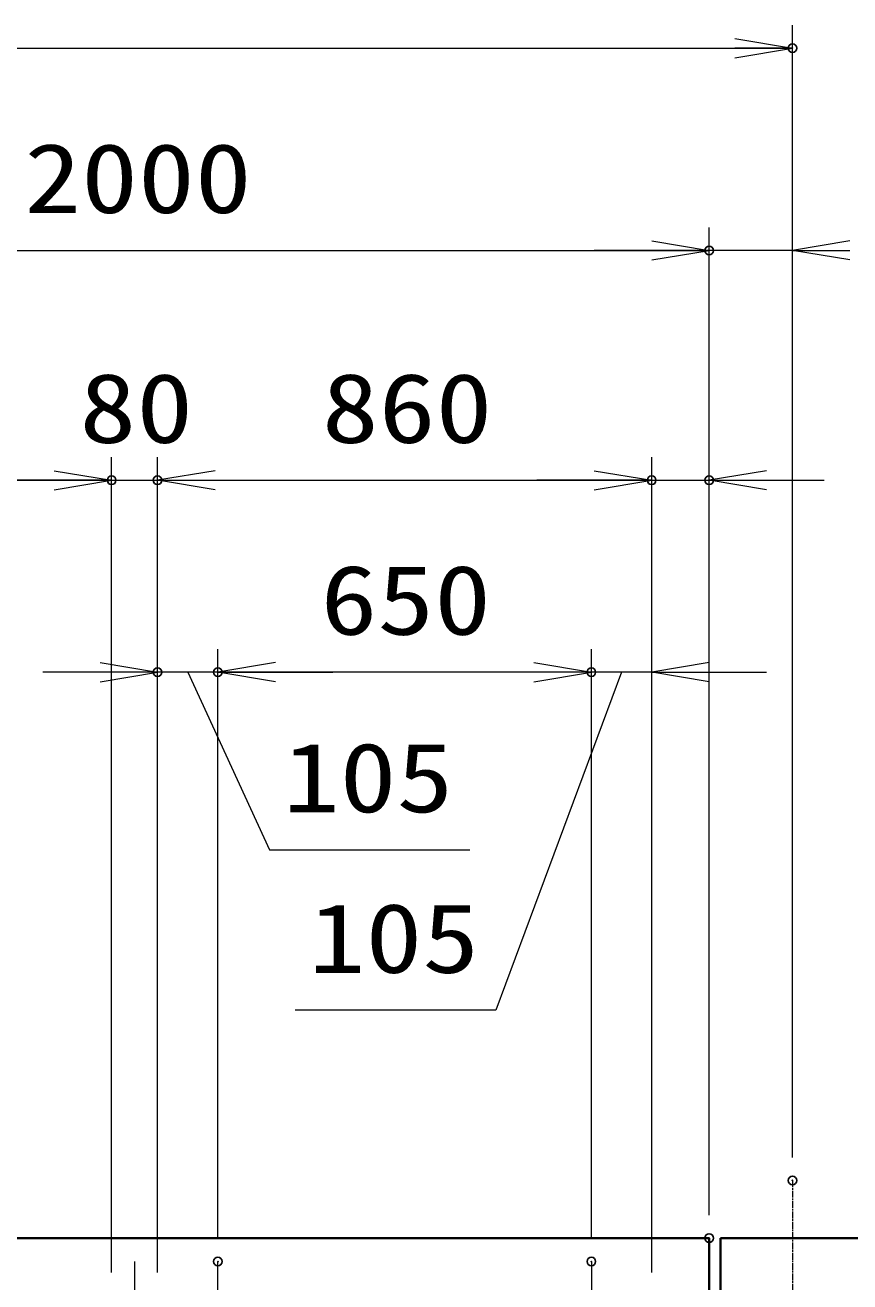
# Model space of a CAD drawing. Units: millimetres at full size. Extents: x -11880 to 11880, y -8400 to 8400.
# Drawn here: x 2555 to 3991, y 579 to 2766 of the extents above; entities that cross this region are included whole.
import ezdxf
from ezdxf.enums import TextEntityAlignment as Align

# ---------------------------------------------------------------- set-up
doc = ezdxf.new("R2010")
doc.units = ezdxf.units.MM
doc.header["$LTSCALE"] = 30
doc.header["$PDMODE"] = 32
doc.header["$PDSIZE"] = 15
doc.linetypes.add('USER2', pattern=[18, 12, -1.5, 3, -1.5])
for name, color, linetype, lineweight in [('0-1_外形線', 7, 'Continuous', 35), ('0-2_0', 7, 'Continuous', 18), ('0-3_寸法線', 4, 'Continuous', 18), ('0-5_細線', 2, 'Continuous', 35), ('0-7_軸線', 200, 'USER2', 15)]:
    doc.layers.add(name, color=color, linetype=linetype, lineweight=lineweight)
doc.layers.add('0-4_Defpoints', color=7, linetype='Continuous')
doc.styles.add('ＭＳ ゴシック', font='')
doc.styles.get('ＭＳ ゴシック').set_extended_font_data('MS Gothic')

# ---------------------------------------------------------------- blocks, each defined once
blk = doc.blocks.new('_Open')
at = {"layer": '0-2_0', "color": 4}
blk.add_line((-30, 5), (0, 0), dxfattribs=at)
blk.add_lwpolyline([(-30, -5), (0, 0), (-30, 0)], dxfattribs=at)
blk = doc.blocks.new('A$C71ED2D51')
at = {"layer": '0-1_外形線'}
for p, q in [((-3750, 36000), (3750, 36000)), ((-4950, 33000), (-4170, 33000)), ((-4950, 29400), (-4950, 33000)), ((-4170, 33000), (-4170, 29400)), ((-3750, 32700), (-4170, 32700)), ((-4170, 29700), (-3750, 29700)), ((-4170, 29400), (-4950, 29400)), ((-6000, 9300), (-6000, 7350)), ((-3750, 9600), (-5700, 9600)), ((-5700, 7050), (-3750, 7050)), ((3750, 750), (-3750, 750)), ((-2097, 570), (-2097, 750)), ((2097, 570), (2097, 750))]:
    blk.add_line(p, q, dxfattribs=at)
for points in [[(-3750, 36000), (3750, 36000), (3750, 750), (-3750, 750)], [(-3750, 570), (3750, 570), (3750, 0), (-3750, 0)]]:
    blk.add_lwpolyline(points, close=True, dxfattribs=at)
for centre, start, end in [((-5700, 9300), 90, 180), ((-5700, 7350), 180, 270)]:
    blk.add_arc(centre, 300, start, end, dxfattribs=at)
at = {"layer": '0-5_細線'}
for p, q in [((3750, 29310), (-3750, 29310)), ((3750, 28950), (-3750, 28950))]:
    blk.add_line(p, q, dxfattribs=at)
blk.add_circle((-5250, 8700), 240, dxfattribs=at)
at = {"layer": '0-7_軸線'}
blk.add_line((0, 39009), (0, -27189), dxfattribs=at)

msp = doc.modelspace()

# ---------------------------------------------------------------- linework, layer by layer
at = {"layer": '0-1_外形線'}
msp.add_line((3745.54, 655.42), (3745.54, 555.42), dxfattribs=at)
msp.add_lwpolyline([(3745.54, 655.42), (1745.54, 655.42), (1745.54, 87.92)], dxfattribs=at)
at = {"layer": '0-3_寸法線'}
for p, q in [((3890.54, 795.72), (3890.54, 2766)), ((-414.46, 2726), (3890.54, 2726)), ((3745.54, 695.42), (3745.54, 2413.99)), ((3745.54, 695.42), (3745.54, 2413.99)), ((3890.54, 795.72), (3890.54, 2413.99)), ((1745.54, 2373.99), (3745.54, 2373.99)), ((3645.54, 2373.99), (3545.54, 2373.99)), ((3890.54, 2373.99), (3745.54, 2373.99)), ((2705.54, 595.42), (2705.54, 2013.99)), ((2705.54, 595.42), (2705.54, 2013.99)), ((2785.54, 595.42), (2785.54, 2013.99)), ((2785.54, 595.42), (2785.54, 2013.99)), ((3645.54, 595.42), (3645.54, 2013.99)), ((3645.54, 595.42), (3645.54, 2013.99)), ((3745.54, 695.42), (3745.54, 2013.99)), ((1845.54, 1973.99), (2705.54, 1973.99)), ((2605.54, 1973.99), (2505.54, 1973.99)), ((2705.54, 1973.99), (2785.54, 1973.99)), ((2785.54, 1973.99), (3645.54, 1973.99)), ((2885.54, 1973.99), (2985.54, 1973.99)), ((3545.54, 1973.99), (3445.54, 1973.99)), ((3645.54, 1973.99), (3745.54, 1973.99)), ((3845.54, 1973.99), (3945.54, 1973.99)), ((2785.54, 595.42), (2785.54, 1680.17)), ((2890.54, 654.42), (2890.54, 1680.17)), ((2890.54, 654.42), (2890.54, 1680.17)), ((3540.54, 654.42), (3540.54, 1680.17)), ((3540.54, 654.42), (3540.54, 1680.17)), ((3645.54, 595.42), (3645.54, 1680.17)), ((2685.54, 1640.17), (2585.54, 1640.17)), ((2890.54, 1640.17), (2785.54, 1640.17)), ((3540.54, 1640.17), (2890.54, 1640.17)), ((2990.54, 1640.17), (3090.54, 1640.17)), ((3440.54, 1640.17), (3340.54, 1640.17)), ((3645.54, 1640.17), (3540.54, 1640.17)), ((3745.54, 1640.17), (3845.54, 1640.17))]:
    msp.add_line(p, q, dxfattribs=at)
for points in [[(2838.04, 1640.17), (2980.33, 1331.17), (3329.13, 1331.17)], [(3593.04, 1640.17), (3374.05, 1051.79), (3025.25, 1051.79)]]:
    msp.add_lwpolyline(points, dxfattribs=at)
at = {"layer": '0-4_Defpoints'}
for p in [(3890.54, 2726), (3745.54, 2373.99), (2705.54, 1973.99), (2785.54, 1973.99), (3645.54, 1973.99), (3745.54, 1973.99), (2785.54, 1640.17), (2890.54, 1640.17), (3540.54, 1640.17), (3890.54, 755.72), (3745.54, 655.42), (2890.54, 614.42), (3540.54, 614.42)]:
    msp.add_point(p, dxfattribs=at)
at = {"layer": '0-7_軸線'}
for p, q in [((2745.54, 614.42), (2745.54, -383.58)), ((2890.54, -383.58), (2890.54, 614.42)), ((3540.54, 614.42), (3540.54, -383.58))]:
    msp.add_line(p, q, dxfattribs=at)

# ---------------------------------------------------------------- block references
at = {"layer": '0-1_外形線', "xscale": 0.03333333, "yscale": 0.03333333}
msp.add_blockref('A$C71ED2D51', (3890.54, -544.58), dxfattribs=at)
at = {"layer": '0-3_寸法線', "xscale": 3.333333, "yscale": 3.333333}
for p in [(3890.54, 2726), (3745.54, 2373.99), (3745.54, 2373.99), (2705.54, 1973.99), (2705.54, 1973.99), (3645.54, 1973.99), (3645.54, 1973.99), (2785.54, 1640.17), (3540.54, 1640.17), (3540.54, 1640.17)]:
    msp.add_blockref('_Open', p, dxfattribs=at)
at = {"layer": '0-3_寸法線', "xscale": 3.333333, "yscale": 3.333333, "rotation": 180}
for p in [(3890.54, 2373.99), (2785.54, 1973.99), (2785.54, 1973.99), (3745.54, 1973.99), (2890.54, 1640.17), (2890.54, 1640.17), (3645.54, 1640.17)]:
    msp.add_blockref('_Open', p, dxfattribs=at)

# ---------------------------------------------------------------- texts
at = {"layer": '0-3_寸法線', "color": 254, "style": 'ＭＳ ゴシック', "width": 1.2}
for s, p in [('2000', (2553.54, 2402.67)), ('80', (2649.54, 2002.67)), ('860', (3071.54, 2002.67)), ('650', (3069.14, 1668.86)), ('105', (3003.53, 1359.85)), ('105', (3048.45, 1080.47))]:
    msp.add_text(s, height=121.2, dxfattribs=at).set_placement(p, align=Align.BOTTOM_LEFT)

doc.saveas('drawing.dxf')
